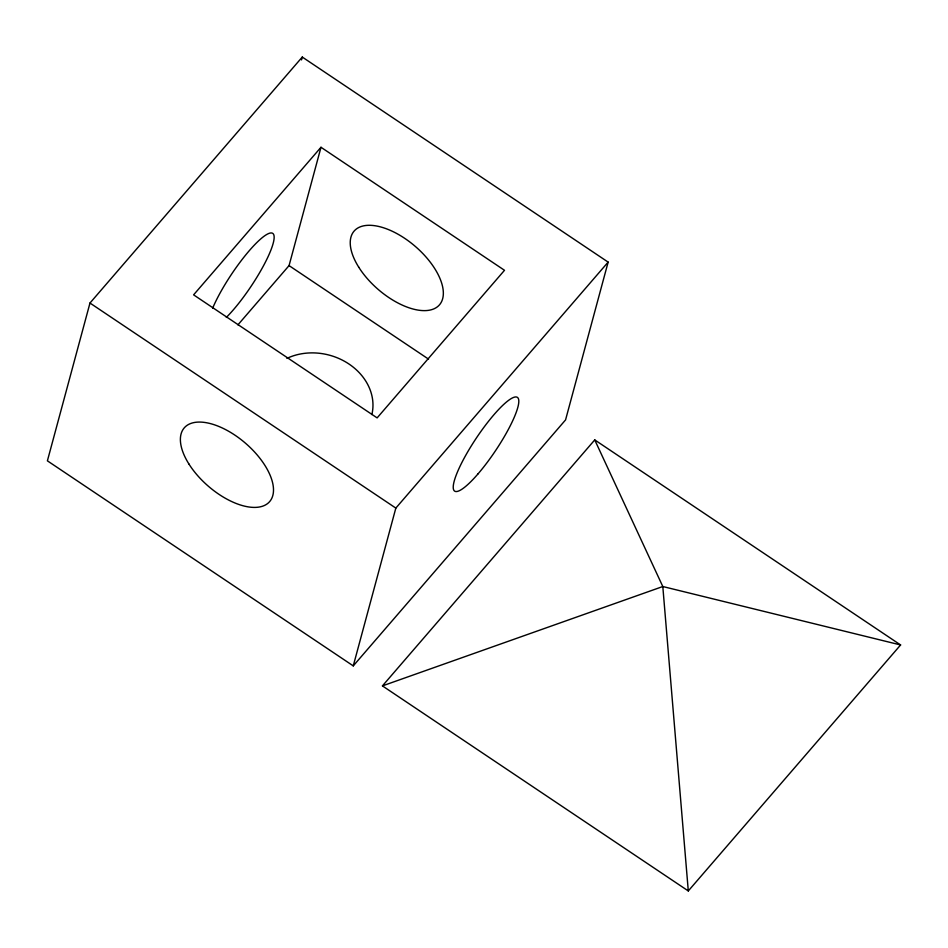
<?xml version="1.0" encoding="UTF-8"?>
<svg xmlns="http://www.w3.org/2000/svg" width="948" height="948" viewBox="0 0 948 948"><rect width="100%" height="100%" fill="white"/><g stroke="black" fill="none" stroke-linecap="round" stroke-linejoin="round"><path stroke-width="1.42" d="M89.977 303.04L47.4 460.835L353.26 665.887L565.565 419.905L608.142 262.11L302.27 57.058L89.977 303.04L395.837 508.092L353.26 665.887M301.511 59.902L302.27 57.058M237.912 324.868L289.057 265.606L320.993 147.272L504.502 270.298L377.126 417.89L193.605 294.852L320.993 147.272M395.837 508.092L608.142 262.11M382.435 685.89L594.74 439.908L900.6 644.96L688.295 890.942L382.435 685.89L662.806 586.528L900.6 644.96M289.057 265.606L428.532 359.114M594.74 439.908L662.806 586.528L688.295 890.942M212.636 308.219A56.418 11.483 -56.2 0 1 256.979 242.415A56.418 11.483 -56.2 0 1 270.37 251.433A56.418 11.483 -56.2 0 1 226.323 317.426M286.924 358.38A56.418 47.364 15.1 0 1 348.639 363.795A56.418 47.364 15.1 0 1 371.865 414.549M478.041 473.858A56.418 11.483 -56.2 0 0 517.596 397.532A56.418 11.483 -56.2 0 0 462.434 461.439A56.418 11.483 -56.2 0 0 478.041 473.858M188.853 463.904A56.418 28.416 40.8 0 0 269.185 502.108A56.418 28.416 40.8 0 0 222.78 428.2A56.418 28.416 40.8 0 0 188.853 463.904M358.7 267.123A56.418 28.416 40.8 0 0 439.031 305.327A56.418 28.416 40.8 0 0 392.614 231.419A56.418 28.416 40.8 0 0 358.7 267.123"/></g></svg>
